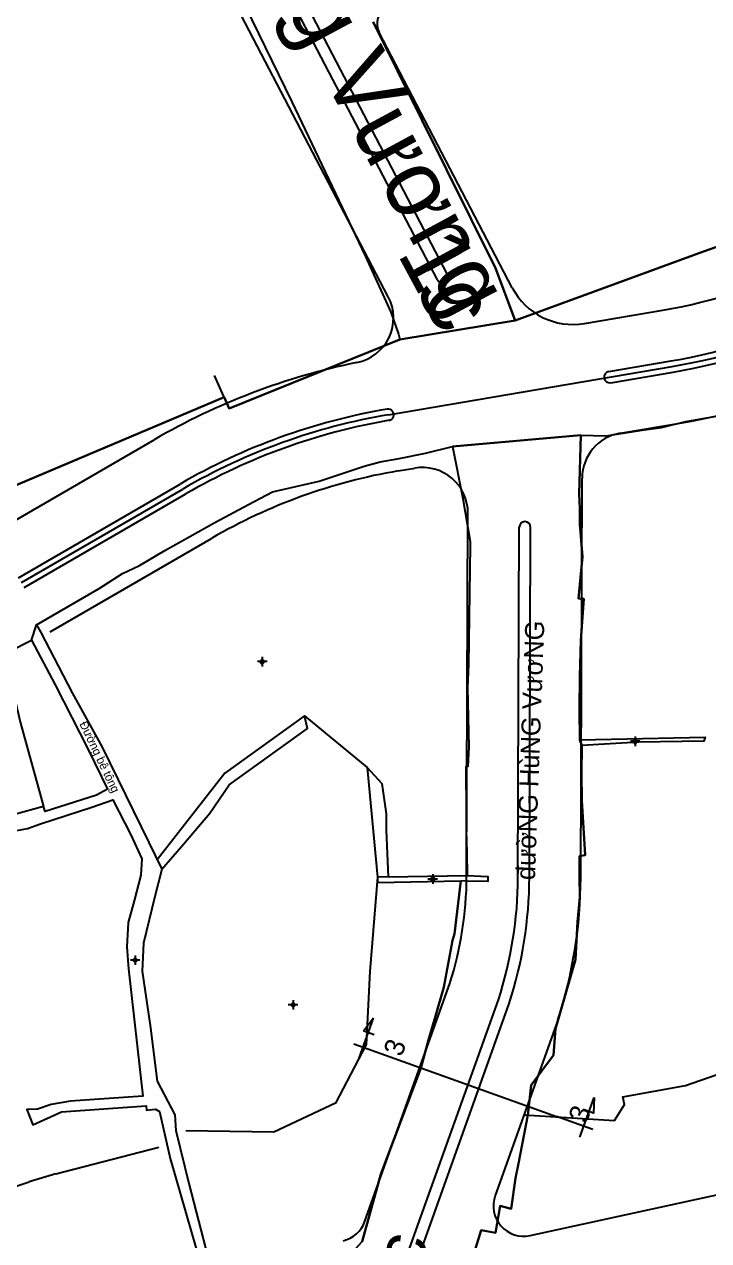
# Model space of a CAD drawing. Extents: x 548357 to 553331, y 1835329 to 1842351.
# Drawn here: x 551628.4 to 551808.4, y 1838741.3 to 1839061 of the extents above; entities that cross this region are included whole.
import ezdxf

# ---------------------------------------------------------------- set-up
doc = ezdxf.new("R2010")
doc.units = 0
for name, color, linetype in [('Level 1', 7, 'Continuous'), ('Level 10', 7, 'Continuous'), ('Level 11', 7, 'Continuous'), ('Level 2', 7, 'Continuous'), ('Level 27', 7, 'Continuous'), ('Level 30', 7, 'Continuous'), ('Level 4', 7, 'Continuous'), ('Level 5', 7, 'Continuous')]:
    doc.layers.add(name, color=color, linetype=linetype)

msp = doc.modelspace()

# ---------------------------------------------------------------- linework, layer by layer
at = {"layer": 'Level 1'}
for points in [[(551724.18, 1838958.41), (551798.78, 1838971.08)], [(551627.62, 1838914.25), (551670.08, 1838938.86)], [(551716.44, 1838789.28), (551720.2, 1838799.76)], [(551720.2, 1838799.76), (551717.71, 1838796.42), (551720.38, 1838795.47)], [(551715.08, 1838792.99), (551724.61, 1838789.57)], [(551724.61, 1838789.57), (551768.38, 1838773.88)], [(551774.5, 1838768.45), (551778.26, 1838778.94)], [(551778.26, 1838778.94), (551778.06, 1838774.78), (551775.39, 1838775.74)], [(551777.91, 1838770.46), (551768.38, 1838773.88)]]:
    msp.add_lwpolyline(points, dxfattribs=at)
for centre, radius, start, end in [((551772.81, 1839123.89), 155, 279.6434, 295.8785), ((551751.32, 1838798.7), 162, 99.6434, 120.0973)]:
    msp.add_arc(centre, radius, start, end, dxfattribs=at)
at = {"layer": 'Level 10'}
for p, q in [((551727.13, 1838978.2), (551757.47, 1838983.15)), ((551740.98, 1838950.04), (551774.75, 1838953.06)), ((551630.3, 1838899.16), (551631.61, 1838903.13)), ((551774.49, 1838872.96), (551774.99, 1838871.43)), ((551724.03, 1838836.92), (551744.82, 1838837.28))]:
    msp.add_line(p, q, dxfattribs=at)
for points in [[(551679.45, 1839080.28), (551698.72, 1839040.68), (551718.1, 1839000), (551724.78, 1838985.35), (551726.81, 1838979.54), (551727.13, 1838978.2)], [(551720.16, 1839061.67), (551752.31, 1838996.9), (551757.47, 1838983.15)], [(551757.47, 1838983.15), (551807.01, 1839001.29), (551885.27, 1839028.91), (551899.87, 1839035.25), (551918.36, 1839043.79)], [(551774.75, 1838953.06), (551781.29, 1838952.85), (551785.91, 1838953.51), (551790.8, 1838954.3), (551795.95, 1838955.07), (551802.37, 1838956.64), (551802.38, 1838956.58), (551812.89, 1838958.48), (551817.78, 1838960.78), (551831.41, 1838967.03), (551845.68, 1838971.65), (551859.14, 1838980.05), (551865.59, 1838982.99), (551866.6, 1838980.8), (551874.31, 1838983.94), (551877.63, 1838985.86), (551882.18, 1838987.68), (551884.18, 1838989.66), (551900.74, 1839000.77), (551919.53, 1839009.77)], [(551562.45, 1838915.4), (551591.88, 1838921.75), (551593.08, 1838917.38), (551603.46, 1838920.4), (551606.31, 1838921.84), (551603.51, 1838927.97), (551602.29, 1838929.81), (551680.9, 1838962.98), (551682.23, 1838960.07), (551727.13, 1838978.2)], [(551774.75, 1838953.06), (551774.31, 1838937.56), (551774.49, 1838933.75), (551774.48, 1838929.63), (551775.19, 1838921.06), (551774.63, 1838915.64), (551774.12, 1838910.06), (551775.5, 1838909.98), (551774.76, 1838899.1), (551774.5, 1838889.7), (551774.42, 1838880.87), (551774.49, 1838872.96)], [(551631.61, 1838903.13), (551648.07, 1838912.69), (551654.24, 1838916.62), (551658.7, 1838918.77), (551665.34, 1838922.66), (551678.48, 1838930.03), (551687.34, 1838934.79), (551693.66, 1838938.11), (551705.96, 1838940.94), (551717.72, 1838944.84), (551721.98, 1838946.04), (551726.92, 1838946.9), (551733.93, 1838948.27), (551740.98, 1838950.04)], [(551740.98, 1838950.04), (551743.71, 1838936.39), (551745.65, 1838925.09), (551745.61, 1838924), (551745.2, 1838892.76), (551744.93, 1838886.72), (551745.25, 1838870.98), (551745, 1838865.93), (551744.52, 1838865.9), (551744.6, 1838853.64), (551744.58, 1838849.24), (551744.8, 1838843.3), (551744.82, 1838837.28)], [(551631.61, 1838903.13), (551632.66, 1838901.29), (551640.99, 1838885.26), (551648.82, 1838871), (551661.13, 1838845.94), (551664.53, 1838838.89)], [(551556.17, 1838887.42), (551621.81, 1838893.58), (551621.1, 1838895.01), (551623.96, 1838896.45), (551624.21, 1838896.04), (551630.3, 1838899.16)], [(551630.3, 1838899.16), (551636.52, 1838887.4), (551645.17, 1838870.39), (551650.26, 1838859.92), (551647.36, 1838858.36), (551633.84, 1838854.05), (551633.39, 1838855.4), (551623.27, 1838852.57)], [(551664.53, 1838838.89), (551669.74, 1838844.93), (551673.18, 1838849.03), (551677.21, 1838853.67), (551682.24, 1838861.14), (551702.81, 1838875.92), (551702.03, 1838879.23), (551718.51, 1838865.62), (551722.44, 1838861.48), (551723.54, 1838853.45), (551723.51, 1838849.14), (551724.03, 1838836.92)], [(551774.99, 1838871.43), (551774.92, 1838864.05), (551775.01, 1838857.02), (551775.84, 1838842.6), (551774.41, 1838842.38), (551774.35, 1838836.98), (551774.49, 1838831.55), (551773.89, 1838825.06), (551773.34, 1838815.15), (551768.08, 1838796.98), (551767.55, 1838790.06), (551761.72, 1838782.11), (551760.78, 1838774.3), (551758.36, 1838761.55), (551757.55, 1838757.71), (551756.46, 1838749.66), (551753.55, 1838750.4), (551752.3, 1838743.35), (551748.52, 1838744.02), (551744.81, 1838732.12)], [(551774.49, 1838872.96), (551807.42, 1838873.66), (551807.12, 1838872.61), (551789.9, 1838872.31), (551774.99, 1838871.43)], [(551615.98, 1838847.16), (551629.18, 1838849.58), (551632.59, 1838850.85), (551646.13, 1838855.24), (551651.69, 1838857.16), (551656.41, 1838847.93), (551659.28, 1838841.65), (551659.05, 1838837.38), (551657.31, 1838830.62), (551655.73, 1838824.89), (551655.34, 1838818.49), (551655.75, 1838812.77), (551659.58, 1838779.22), (551640.55, 1838777.93), (551635.44, 1838777.08), (551631.85, 1838775.81), (551629.01, 1838775.78), (551630.64, 1838771.7), (551638.14, 1838775.14), (551660.44, 1838776.72), (551660.54, 1838775.59), (551662.84, 1838775.87), (551663.94, 1838775.25), (551666.76, 1838762.84), (551674.97, 1838734.26)], [(551664.53, 1838838.89), (551662.62, 1838831.4), (551659.69, 1838819.5), (551659.37, 1838812.09), (551661.51, 1838797.84), (551663.29, 1838783.2), (551667.94, 1838774.34), (551668.25, 1838770.23), (551671.61, 1838756.3), (551676.71, 1838736.69), (551679.65, 1838727.3)], [(551713.95, 1838737.47), (551717.24, 1838741.06), (551722.14, 1838758.75), (551732.68, 1838786.59), (551734.69, 1838794.07), (551736.55, 1838800.3), (551738.74, 1838807.94), (551740.97, 1838820.19), (551741.55, 1838821.96), (551743.2, 1838835.89)], [(551724.03, 1838836.92), (551721.25, 1838836.87), (551721.27, 1838835.39), (551743.2, 1838835.89)], [(551744.82, 1838837.28), (551750.32, 1838836.98), (551750.3, 1838835.71), (551744.87, 1838835.8), (551743.2, 1838835.89)]]:
    msp.add_lwpolyline(points, dxfattribs=at)
at = {"layer": 'Level 11'}
for p, q in [((551690.33, 1838893.48), (551689.71, 1838893.48)), ((551690.96, 1838894.11), (551690.33, 1838893.48)), ((551690.33, 1838893.48), (551690.96, 1838892.85)), ((551690.96, 1838894.73), (551690.96, 1838894.11)), ((551691.59, 1838893.48), (551690.96, 1838894.11)), ((551690.96, 1838892.85), (551691.59, 1838893.48)), ((551692.21, 1838893.48), (551691.59, 1838893.48)), ((551690.96, 1838892.85), (551690.96, 1838892.23)), ((551788.39, 1838872.54), (551787.76, 1838872.54)), ((551789.01, 1838873.17), (551788.39, 1838872.54)), ((551788.39, 1838872.54), (551789.01, 1838871.91)), ((551789.01, 1838873.79), (551789.01, 1838873.17)), ((551789.63, 1838872.54), (551789.01, 1838873.17)), ((551789.01, 1838871.91), (551789.63, 1838872.54)), ((551789.01, 1838871.91), (551789.01, 1838871.29)), ((551790.26, 1838872.54), (551789.63, 1838872.54)), ((551735.15, 1838836.34), (551734.53, 1838836.34)), ((551735.78, 1838836.97), (551735.15, 1838836.34)), ((551735.15, 1838836.34), (551735.78, 1838835.71)), ((551735.78, 1838837.59), (551735.78, 1838836.97)), ((551736.41, 1838836.34), (551735.78, 1838836.97)), ((551735.78, 1838835.71), (551736.41, 1838836.34)), ((551735.78, 1838835.71), (551735.78, 1838835.09)), ((551737.03, 1838836.34), (551736.41, 1838836.34)), ((551656.91, 1838815), (551656.29, 1838815)), ((551657.54, 1838815.63), (551656.91, 1838815)), ((551656.91, 1838815), (551657.54, 1838814.37)), ((551657.54, 1838816.25), (551657.54, 1838815.63)), ((551658.17, 1838815), (551657.54, 1838815.63)), ((551657.54, 1838814.37), (551658.17, 1838815)), ((551657.54, 1838814.37), (551657.54, 1838813.75)), ((551658.79, 1838815), (551658.17, 1838815)), ((551699.05, 1838803.89), (551698.43, 1838803.26)), ((551699.05, 1838804.51), (551699.05, 1838803.89)), ((551699.68, 1838803.26), (551699.05, 1838803.89)), ((551698.43, 1838803.26), (551697.8, 1838803.26)), ((551698.43, 1838803.26), (551699.05, 1838802.63)), ((551699.05, 1838802.63), (551699.68, 1838803.26)), ((551699.05, 1838802.63), (551699.05, 1838802.01)), ((551700.3, 1838803.26), (551699.68, 1838803.26))]:
    msp.add_line(p, q, dxfattribs=at)
for centre in [(551690.96, 1838893.48), (551789.01, 1838872.54), (551735.78, 1838836.34), (551657.54, 1838815), (551699.05, 1838803.26)]:
    msp.add_circle(centre, 0.15, dxfattribs=at)
at = {"layer": 'Level 2'}
for p, q in [((551774.75, 1838953.06), (551740.98, 1838950.04)), ((551740.98, 1838950.04), (551743.71, 1838936.39)), ((551743.71, 1838936.39), (551745.65, 1838925.09)), ((551745.25, 1838870.98), (551745, 1838865.93)), ((551774.99, 1838871.43), (551774.49, 1838872.96)), ((551774.92, 1838864.05), (551774.99, 1838871.43)), ((551744.87, 1838835.8), (551743.2, 1838835.89))]:
    msp.add_line(p, q, dxfattribs=at)
for points in [[(551885.27, 1839028.91), (551807.01, 1839001.29), (551757.47, 1838983.15)], [(551757.47, 1838983.15), (551727.13, 1838978.2), (551682.23, 1838960.07), (551680.9, 1838962.98), (551602.29, 1838929.81), (551603.51, 1838927.97), (551606.31, 1838921.84), (551603.46, 1838920.4), (551593.08, 1838917.38), (551591.88, 1838921.75), (551562.45, 1838915.4), (551547.9, 1838913.26), (551534.37, 1838913.71), (551534.33, 1838915.01), (551461.47, 1838916.43), (551426.71, 1838916.81), (551408.05, 1838917.34), (551404.51, 1838915.32), (551357.33, 1838909.19)], [(551624.21, 1838896.04), (551630.3, 1838899.16), (551631.61, 1838903.13), (551648.07, 1838912.69), (551654.24, 1838916.62), (551658.7, 1838918.77), (551665.34, 1838922.66), (551678.48, 1838930.03), (551687.34, 1838934.79), (551693.66, 1838938.11), (551705.96, 1838940.94), (551717.72, 1838944.84), (551721.98, 1838946.04), (551726.92, 1838946.9), (551733.93, 1838948.27), (551740.98, 1838950.04), (551774.75, 1838953.06), (551781.29, 1838952.85), (551785.91, 1838953.51), (551790.8, 1838954.3), (551795.95, 1838955.07), (551802.37, 1838956.64), (551802.38, 1838956.58), (551812.89, 1838958.48)], [(551774.49, 1838872.96), (551774.42, 1838880.87), (551774.5, 1838889.7), (551774.76, 1838899.1), (551775.5, 1838909.98), (551774.12, 1838910.06), (551774.63, 1838915.64), (551775.19, 1838921.06), (551774.48, 1838929.63), (551774.49, 1838933.75), (551774.31, 1838937.56), (551774.75, 1838953.06)], [(551745.65, 1838925.09), (551745.61, 1838924), (551745.2, 1838892.76), (551744.93, 1838886.72), (551745.25, 1838870.98)], [(551745, 1838865.93), (551744.52, 1838865.9), (551744.6, 1838853.64), (551744.58, 1838849.24), (551744.8, 1838843.3), (551744.82, 1838837.28)], [(551744.81, 1838732.12), (551748.52, 1838744.02), (551752.3, 1838743.35), (551753.55, 1838750.4), (551756.46, 1838749.66), (551757.55, 1838757.71), (551758.36, 1838761.55), (551760.78, 1838774.3), (551761.72, 1838782.11), (551767.55, 1838790.06), (551768.08, 1838796.98), (551773.34, 1838815.15), (551773.89, 1838825.06), (551774.49, 1838831.55), (551774.35, 1838836.98), (551774.41, 1838842.38), (551775.84, 1838842.6), (551775.01, 1838857.02), (551774.92, 1838864.05)], [(551743.2, 1838835.89), (551741.55, 1838821.96), (551740.97, 1838820.19)], [(551744.82, 1838837.28), (551750.32, 1838836.98), (551750.3, 1838835.71), (551744.87, 1838835.8)], [(551740.97, 1838820.19), (551738.74, 1838807.94), (551736.55, 1838800.3), (551734.69, 1838794.07)], [(551734.69, 1838794.07), (551732.68, 1838786.59), (551722.14, 1838758.75), (551717.24, 1838741.06)]]:
    msp.add_lwpolyline(points, dxfattribs=at)
at = {"layer": 'Level 27'}
for p, q in [((551724.78, 1838985.35), (551726.81, 1838979.54)), ((551727.13, 1838978.2), (551757.47, 1838983.15)), ((551726.81, 1838979.54), (551727.13, 1838978.2))]:
    msp.add_line(p, q, dxfattribs=at)
for points in [[(551678.26, 1839082.81), (551679.45, 1839080.28), (551698.72, 1839040.68)], [(551757.47, 1838983.15), (551752.31, 1838996.9), (551720.16, 1839061.67)], [(551698.72, 1839040.68), (551718.1, 1839000), (551724.78, 1838985.35)]]:
    msp.add_lwpolyline(points, dxfattribs=at)
at = {"layer": 'Level 30'}
for points in [[(551737, 1838993.87), (551647.2, 1839165.85)], [(551739.66, 1838995.25), (551649.86, 1839167.24)], [(551724.09, 1838989.42), (551663.47, 1839105.52)], [(551756.7, 1838991.79), (551721.69, 1839058.84)], [(551762.76, 1838985.09), (551807.01, 1839001.29), (551823.27, 1839007.48), (551885.39, 1839030.57), (551907.07, 1839039.09), (551919, 1839043.97)], [(551775.67, 1838982.37), (551796.27, 1838985.87)], [(551782.1, 1838969.77), (551798.53, 1838972.56)], [(551678.28, 1838968.7), (551680.79, 1838963.22)], [(551782.6, 1838966.81), (551799.03, 1838969.61)], [(551785.07, 1838953.54), (551801.29, 1838956.3)], [(551620.1, 1838927.22), (551662.56, 1838951.83)], [(551726.7, 1838943.62), (551731.04, 1838944.36)], [(551774.71, 1838836.75), (551775.08, 1838941.75)], [(551626.87, 1838915.55), (551669.33, 1838940.15)], [(551628.38, 1838912.95), (551670.84, 1838937.56)], [(551744.71, 1838836.86), (551745.05, 1838932.49)], [(551758.21, 1838836.81), (551758.54, 1838928.8)], [(551761.21, 1838836.8), (551761.54, 1838928.78)], [(551635.17, 1838901.28), (551677.61, 1838925.88)], [(551621.43, 1838894.42), (551625.47, 1838885.57), (551627.37, 1838877.35), (551633.39, 1838855.4), (551623.27, 1838852.57), (551611.93, 1838850.61), (551598.32, 1838847.33), (551591.7, 1838845.32), (551587.64, 1838855.49), (551560.75, 1838851.74), (551559.98, 1838855.8), (551556.49, 1838884.78)], [(551702.03, 1838879.23), (551681.08, 1838864.18), (551663.32, 1838841.4)], [(551702.03, 1838879.23), (551718.51, 1838865.62), (551721.25, 1838836.87), (551719.21, 1838812.05), (551718.32, 1838792.84), (551710.18, 1838777.4), (551694, 1838769.75), (551670.86, 1838770.18)], [(551717.94, 1838746.37), (551740.28, 1838808.91)], [(551729.72, 1838739.22), (551753.06, 1838804.57)], [(551732.55, 1838738.21), (551755.91, 1838803.6)], [(551768.68, 1838799.25), (551752.21, 1838753.12)], [(551759.73, 1838774.34), (551783.59, 1838772.9), (551786.18, 1838777.07), (551785.82, 1838779.07), (551802.23, 1838782.06), (551823.93, 1838789.59), (551860.28, 1838797.11), (551873.22, 1838799.79), (551880.83, 1838772.16)], [(551636.66, 1838758.81), (551663.78, 1838765.84)], [(551761.45, 1838742.62), (551846.29, 1838761.09)], [(551516.68, 1838713.47), (551569.61, 1838734.25), (551615.31, 1838751.93), (551629.62, 1838756.72)]]:
    msp.add_lwpolyline(points, dxfattribs=at)
for centre, radius, start, end in [((551726.12, 1839061.16), 5, 118.6948, 207.5715), ((551772.81, 1839123.89), 140, 279.6434, 295.8785), ((551738.33, 1838994.56), 1.5, 207.5715, 27.5715), ((551713.46, 1838983.87), 12, 281.5574, 27.5715), ((551772.66, 1839000.12), 18, 207.5715, 279.6434), ((551772.81, 1839123.89), 153.5, 279.6434, 295.8785), ((551772.81, 1839123.89), 156.5, 279.6434, 295.8785), ((551751.32, 1838798.7), 177, 101.5574, 120.0973), ((551782.35, 1838968.29), 1.5, 99.6434, 279.6434), ((551772.81, 1839123.89), 170, 279.6434, 295.8785), ((551751.32, 1838798.7), 163.5, 99.6434, 120.0973), ((551724.06, 1838958.39), 1.5, 279.6434, 99.6434), ((551751.32, 1838798.7), 160.5, 99.6434, 120.0973), ((551787.08, 1838941.71), 12, 99.6434, 179.7968), ((551733.05, 1838932.53), 12, 359.7968, 99.6434), ((551751.32, 1838798.7), 147, 99.6434, 120.0973), ((551760.04, 1838928.79), 1.5, 359.7968, 179.7968), ((551652.26, 1838837.19), 92.45, 342.1933, 359.7968), ((551652.26, 1838837.19), 105.95, 342.0715, 359.7968), ((551652.26, 1838837.19), 108.95, 342.0475, 359.7968), ((551652.26, 1838837.19), 122.45, 341.9509, 359.7968), ((551663.06, 1838656.89), 105.28, 104.5231, 108.5225), ((551759.74, 1838750.43), 8, 160.3445, 282.2831), ((551710.41, 1838749.06), 8, 283.0549, 340.3445)]:
    msp.add_arc(centre, radius, start, end, dxfattribs=at)

# ---------------------------------------------------------------- texts
at = {"layer": 'Level 1'}
for s, height, rotation, p in [('đườNG HùNG VươNG', 5, 87.8918, (551762.65, 1838835.99)), ('3', 5.21, 70.2723, (551727.6, 1838789.39)), ('3', 5.21, 70.2723, (551776.23, 1838771.94))]:
    msp.add_text(s, height=height, rotation=rotation, dxfattribs=at).set_placement(p)
at = {"layer": 'Level 4'}
for height, rotation, p in [(17.752, 298.3628, (551726.28, 1839000.84)), (13.108, 77.6761, (551730.7, 1838723.57))]:
    msp.add_text('1c', height=height, rotation=rotation, dxfattribs=at).set_placement(p)
at = {"layer": 'Level 5'}
for s, height, rotation, p in [('Đường Hùng Vương', 17.7517, 298.3628, (551637.62, 1839175.42)), ('Đường bê tông', 2.2456, 295.518, (551642.79, 1838877.14))]:
    msp.add_text(s, height=height, rotation=rotation, dxfattribs=at).set_placement(p)

doc.saveas('drawing.dxf')
